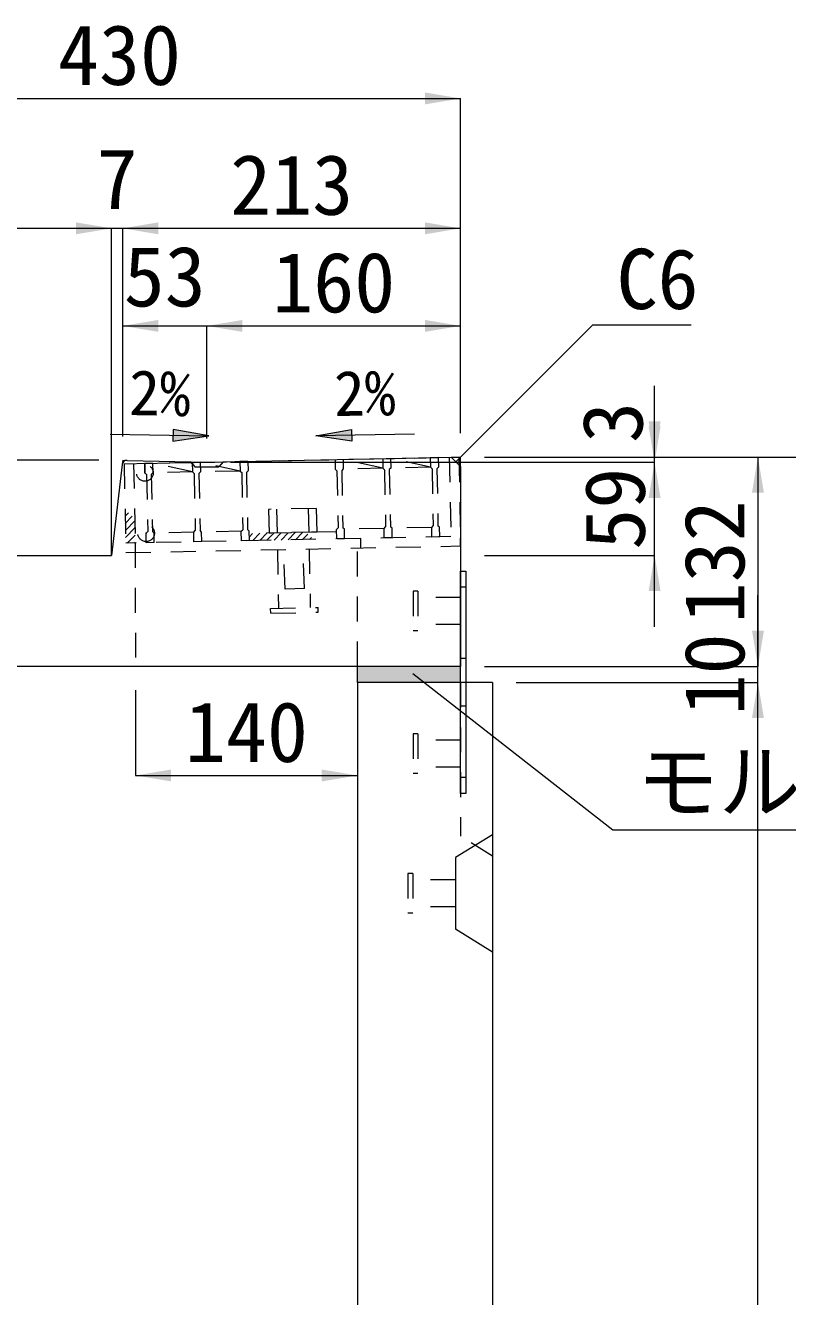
# Model space of a CAD drawing. Units: millimetres at full size; some dimension numbers follow another scale. Extents: x -3301 to 90699, y 107523 to 139162.
# Drawn here: x 16093 to 16573, y 111850 to 112652 of the extents above; entities that cross this region are included whole.
import ezdxf
from ezdxf.enums import TextEntityAlignment as Align

# ---------------------------------------------------------------- set-up
doc = ezdxf.new("R2010")
doc.units = ezdxf.units.MM
doc.header["$LTSCALE"] = 21
doc.header["$PDMODE"] = 32
doc.header["$PDSIZE"] = 10.5
doc.linetypes.add('USER1', pattern=[1.35, 0.75, -0.6])
for name, color, linetype, lineweight in [('0_2', 7, 'USER1', 9), ('寸法線', 7, 'Continuous', 9), ('引出線', 4, 'Continuous', 9), ('本体', 2, 'Continuous', 9), ('補助線', 8, 'Continuous', 13), ('ｲﾝｻｰﾄ', 3, 'USER1', 5), ('ｸﾞﾚｰﾁﾝｸﾞ', 7, 'USER1', 9)]:
    doc.layers.add(name, color=color, linetype=linetype, lineweight=lineweight)
doc.layers.add('ﾊｯﾁﾝｸﾞ', color=8, linetype='Continuous')
doc.styles.add('ＭＳ ゴシック', font='')
doc.styles.get('ＭＳ ゴシック').set_extended_font_data('MS Gothic')

# ---------------------------------------------------------------- blocks, each defined once
blk = doc.blocks.new('filled_arrow')
at = {"color": 0, "linetype": 'Continuous', "lineweight": -2}
blk.add_solid([(7.5, 1.25), (0, 0), (7.5, -1.25)], dxfattribs=at)

msp = doc.modelspace()

# ---------------------------------------------------------------- hatches: boundary and pattern name
at = {"layer": '引出線'}
for points in [[(16186.08, 112397.07), (16185.93, 112389.57), (16208.5, 112392.87)], [(16298.53, 112397.07), (16298.68, 112389.57), (16276.11, 112392.87)]]:
    msp.add_hatch(color=7, dxfattribs=at).paths.add_polyline_path(points)
at = {"layer": 'ｸﾞﾚｰﾁﾝｸﾞ'}
h = msp.add_hatch(dxfattribs=at)
h.set_pattern_fill('USER', color=256, style=0, pattern_type=2)
h.set_pattern_definition([(46.14576, (15631.14, 111997.79), (-2.28951, 2.19972), [75, -60])])
h.paths.add_polyline_path([(16155.2, 112375.33), (16161.2, 112375.45), (16162.2, 112325.46), (16156.2, 112325.34)])
h = msp.add_hatch(dxfattribs=at)
h.set_pattern_fill('USER', color=256, style=0, pattern_type=2)
h.set_pattern_definition([(46.14576, (15728.12, 111999.73), (-2.28951, 2.19972), [75, -60])])
h.paths.add_polyline_path([(16234.19, 112326.9), (16234.1, 112331.4), (16269.59, 112332.11), (16284.59, 112332.41), (16289.09, 112332.5), (16289.18, 112328), (16269.68, 112327.61)])
at = {"layer": 'ﾊｯﾁﾝｸﾞ'}
msp.add_hatch(color=256, dxfattribs=at).paths.add_polyline_path([(16302.31, 112247.57), (16302.31, 112237.57), (16367.31, 112237.57), (16367.31, 112247.57)])

# ---------------------------------------------------------------- linework, layer by layer
at = {"layer": '0_2'}
for p, q in [((16370.51, 112297.57), (16367.31, 112297.57)), ((16370.51, 112252.57), (16367.31, 112252.57)), ((16370.51, 112222.57), (16367.31, 112222.57)), ((16370.51, 112177.57), (16367.31, 112177.57))]:
    msp.add_line(p, q, dxfattribs=at)
at = {"layer": '0_2', "linetype": 'Continuous', "lineweight": 13}
msp.add_line((16302.31, 112237.57), (16302.31, 112247.57), dxfattribs=at)
at = {"layer": '0_2', "linetype": 'Continuous'}
msp.add_lwpolyline([(16367.31, 112167.57), (16367.31, 112307.57), (16370.51, 112307.57), (16370.51, 112167.57)], close=True, dxfattribs=at)
at = {"layer": '寸法線'}
for p, q in [((15937.31, 112605.66), (16367.31, 112605.66)), ((16367.31, 112394.57), (16367.31, 112605.66)), ((15937.31, 112523.78), (16147.31, 112523.78)), ((16102.31, 112523.78), (16199.32, 112523.78)), ((16147.31, 112332.57), (16147.31, 112523.78)), ((16147.31, 112332.57), (16147.31, 112523.78)), ((16154.32, 112392.57), (16154.32, 112523.78)), ((16154.32, 112523.78), (16367.31, 112523.78)), ((16154.32, 112392.57), (16154.32, 112523.78)), ((16367.31, 112394.57), (16367.31, 112523.78)), ((16154.32, 112462.27), (16252.3, 112462.27)), ((16154.32, 112392.57), (16154.32, 112462.27)), ((16207.3, 112391.37), (16207.3, 112462.27)), ((16207.3, 112462.27), (16367.31, 112462.27)), ((16207.3, 112391.37), (16207.3, 112462.27)), ((16367.31, 112394.57), (16367.31, 112462.27)), ((16489.54, 112331.37), (16489.54, 112424.57)), ((16489.54, 112272.57), (16489.54, 112421.37)), ((16139.32, 112377.57), (15647.2, 112377.57)), ((16222.3, 112376.37), (16489.54, 112376.37)), ((16222.3, 112376.37), (16489.54, 112376.37)), ((16382.31, 112379.57), (16554.67, 112379.57)), ((16382.31, 112379.57), (16639.77, 112379.57)), ((16382.31, 112379.57), (16489.54, 112379.57)), ((16554.67, 112379.57), (16554.67, 112247.57)), ((16382.31, 112317.57), (16489.54, 112317.57)), ((16554.67, 112192.57), (16554.67, 112292.57)), ((16382.31, 112247.57), (16554.67, 112247.57)), ((16382.31, 112247.57), (16554.67, 112247.57)), ((16162.31, 112232.57), (16162.31, 112178.88)), ((16302.31, 112232.57), (16302.31, 112178.88)), ((16402.31, 112237.57), (16554.67, 112237.57)), ((16402.31, 112237.57), (16554.67, 112237.57)), ((16554.67, 111187.57), (16554.67, 112237.57)), ((16162.31, 112178.88), (16302.31, 112178.88))]:
    msp.add_line(p, q, dxfattribs=at)
at = {"layer": '引出線', "color": 7}
for p, q in [((16146.4, 112394.11), (16208.5, 112392.87)), ((16338.22, 112394.11), (16276.11, 112392.87))]:
    msp.add_line(p, q, dxfattribs=at)
at = {"layer": '引出線'}
for points in [[(16364.31, 112376.65), (16450.55, 112462.89), (16512.66, 112462.89)], [(16337.22, 112243.25), (16463.15, 112144.57), (16678.97, 112144.57)]]:
    msp.add_lwpolyline(points, dxfattribs=at)
at = {"layer": '引出線', "color": 7, "lineweight": 13}
for points in [[(16186.08, 112397.07), (16185.93, 112389.57), (16208.5, 112392.87)], [(16298.53, 112397.07), (16298.68, 112389.57), (16276.11, 112392.87)]]:
    msp.add_lwpolyline(points, close=True, dxfattribs=at)
at = {"layer": '本体', "lineweight": 20}
for p, q in [((16154.01, 112374.86), (16147.31, 112317.57)), ((16157.05, 112377.51), (16207.3, 112376.37)), ((16207.3, 112376.37), (16361.31, 112379.45)), ((16367.31, 112373.57), (16361.31, 112379.45)), ((16367.31, 112373.57), (16367.31, 112247.57)), ((15943.31, 112317.57), (16147.31, 112317.57)), ((16367.31, 112247.57), (15937.31, 112247.57)), ((16302.31, 112237.57), (16302.31, 111708.1)), ((16387.31, 112237.57), (16302.31, 112237.57)), ((16387.31, 112237.57), (16387.31, 111187.57))]:
    msp.add_line(p, q, dxfattribs=at)
at = {"layer": '本体', "linetype": 'USER1'}
for p, q in [((16196.99, 112376.58), (16199.81, 112373.52)), ((16217.62, 112376.58), (16214.81, 112373.52)), ((16199.81, 112373.52), (16214.81, 112373.52)), ((16302.31, 112247.57), (16302.31, 112328.4)), ((16162.2, 112325.59), (16162.31, 112247.57)), ((16367.31, 112237.57), (16367.31, 112140.57)), ((16387.31, 112128.06), (16367.31, 112140.57))]:
    msp.add_line(p, q, dxfattribs=at)
at = {"layer": '本体'}
for p, q in [((16387.31, 112141.56), (16364.11, 112127.07)), ((16364.11, 112127.07), (16364.11, 112082.07)), ((16387.31, 112067.56), (16364.11, 112082.07))]:
    msp.add_line(p, q, dxfattribs=at)
at = {"layer": '本体', "lineweight": 20}
msp.add_arc((16156.99, 112374.51), 3, 88.70243, 173.33014, dxfattribs=at)
at = {"layer": '補助線'}
for p, q in [((16147.31, 112317.57), (16147.31, 112377.57)), ((16367.31, 112373.57), (16367.31, 112379.57))]:
    msp.add_line(p, q, dxfattribs=at)
at = {"layer": '補助線', "lineweight": 20}
for p, q in [((16154.32, 112377.57), (16154.01, 112374.86)), ((16154.32, 112377.57), (16157.05, 112377.51)), ((16361.31, 112379.45), (16367.31, 112379.57))]:
    msp.add_line(p, q, dxfattribs=at)
at = {"layer": 'ｲﾝｻｰﾄ'}
for p, q in [((16340.31, 112295.07), (16337.31, 112295.07)), ((16337.31, 112295.07), (16337.31, 112270.07)), ((16340.31, 112295.07), (16340.31, 112270.07)), ((16367.31, 112291.07), (16340.31, 112291.07)), ((16367.31, 112291.07), (16367.31, 112274.07)), ((16340.31, 112270.07), (16337.31, 112270.07)), ((16367.31, 112274.07), (16340.31, 112274.07)), ((16337.3, 112205.07), (16337.3, 112180.07)), ((16340.31, 112205.07), (16337.3, 112205.07)), ((16340.31, 112205.07), (16340.31, 112180.07)), ((16367.31, 112201.07), (16340.31, 112201.07)), ((16367.31, 112184.07), (16340.31, 112184.07)), ((16340.31, 112180.07), (16337.3, 112180.07)), ((16334.1, 112117.07), (16334.1, 112092.07)), ((16337.1, 112117.07), (16334.1, 112117.07)), ((16337.1, 112117.07), (16337.1, 112092.07)), ((16364.11, 112113.07), (16337.1, 112113.07)), ((16364.11, 112096.07), (16337.1, 112096.07)), ((16337.1, 112092.07), (16334.1, 112092.07))]:
    msp.add_line(p, q, dxfattribs=at)
at = {"layer": 'ｸﾞﾚｰﾁﾝｸﾞ'}
for p, q in [((16155.2, 112375.33), (16366.16, 112379.55)), ((16155.2, 112375.33), (16156.32, 112319.34)), ((16161.2, 112375.45), (16162.2, 112325.46)), ((16168.2, 112375.59), (16353.16, 112379.29)), ((16173.2, 112375.69), (16168.2, 112375.59)), ((16173.2, 112375.69), (16168.2, 112375.59)), ((16173.2, 112375.69), (16168.2, 112375.59)), ((16168.32, 112369.59), (16168.2, 112375.59)), ((16168.2, 112375.59), (16168.32, 112369.59)), ((16168.2, 112375.59), (16168.32, 112369.59)), ((16168.2, 112375.59), (16168.32, 112369.59)), ((16168.2, 112375.59), (16168.32, 112369.59)), ((16168.2, 112375.59), (16168.32, 112369.59)), ((16168.2, 112375.59), (16168.32, 112369.59)), ((16198.32, 112370.19), (16173.2, 112375.69)), ((16173.2, 112375.69), (16173.32, 112369.69)), ((16173.2, 112375.69), (16173.32, 112369.69)), ((16173.2, 112375.69), (16173.32, 112369.69)), ((16203.19, 112376.29), (16198.2, 112376.19)), ((16203.19, 112376.29), (16198.2, 112376.19)), ((16203.19, 112376.29), (16198.2, 112376.19)), ((16198.2, 112376.19), (16198.32, 112370.19)), ((16198.2, 112376.19), (16198.32, 112370.19)), ((16198.2, 112376.19), (16198.32, 112370.19)), ((16228.31, 112370.79), (16203.19, 112376.29)), ((16203.19, 112376.29), (16203.31, 112370.29)), ((16203.19, 112376.29), (16203.31, 112370.29)), ((16203.19, 112376.29), (16203.31, 112370.29)), ((16233.19, 112376.89), (16228.19, 112376.79)), ((16233.19, 112376.89), (16228.19, 112376.79)), ((16233.19, 112376.89), (16228.19, 112376.79)), ((16228.19, 112376.79), (16228.31, 112370.79)), ((16228.19, 112376.79), (16228.31, 112370.79)), ((16228.19, 112376.79), (16228.31, 112370.79)), ((16233.19, 112376.89), (16233.31, 112370.89)), ((16233.19, 112376.89), (16233.31, 112370.89)), ((16233.19, 112376.89), (16233.31, 112370.89)), ((16288.18, 112377.99), (16288.3, 112371.99)), ((16288.18, 112377.99), (16288.3, 112371.99)), ((16288.18, 112377.99), (16288.3, 112371.99)), ((16293.18, 112378.09), (16293.3, 112372.09)), ((16293.18, 112378.09), (16293.3, 112372.09)), ((16293.18, 112378.09), (16293.3, 112372.09)), ((16318.29, 112372.59), (16293.18, 112378.09)), ((16318.17, 112378.59), (16318.29, 112372.59)), ((16318.17, 112378.59), (16318.29, 112372.59)), ((16318.17, 112378.59), (16318.29, 112372.59)), ((16323.17, 112378.69), (16323.29, 112372.69)), ((16323.17, 112378.69), (16323.29, 112372.69)), ((16323.17, 112378.69), (16323.29, 112372.69)), ((16348.29, 112373.19), (16323.17, 112378.69)), ((16353.16, 112379.29), (16348.17, 112379.19)), ((16353.16, 112379.29), (16348.17, 112379.19)), ((16353.16, 112379.29), (16348.17, 112379.19)), ((16348.17, 112379.19), (16348.29, 112373.19)), ((16348.17, 112379.19), (16348.29, 112373.19)), ((16348.17, 112379.19), (16348.29, 112373.19)), ((16353.16, 112379.29), (16353.28, 112373.29)), ((16353.16, 112379.29), (16353.28, 112373.29)), ((16353.16, 112379.29), (16353.28, 112373.29)), ((16360.16, 112379.43), (16361.16, 112329.44)), ((16366.16, 112379.55), (16367.28, 112323.56)), ((16168.32, 112369.59), (16169.34, 112368.61)), ((16168.32, 112369.59), (16169.34, 112368.61)), ((16168.32, 112369.59), (16169.34, 112368.61)), ((16169.34, 112368.61), (16170.06, 112332.62)), ((16169.34, 112368.61), (16170.06, 112332.62)), ((16169.34, 112368.61), (16170.06, 112332.62)), ((16173.32, 112369.69), (16172.34, 112368.67)), ((16173.32, 112369.69), (16172.34, 112368.67)), ((16173.32, 112369.69), (16172.34, 112368.67)), ((16172.34, 112368.67), (16173.06, 112332.68)), ((16172.34, 112368.67), (16173.06, 112332.68)), ((16172.34, 112368.67), (16173.06, 112332.68)), ((16198.32, 112370.19), (16173.32, 112369.69)), ((16198.32, 112370.19), (16199.34, 112369.21)), ((16198.32, 112370.19), (16199.34, 112369.21)), ((16198.32, 112370.19), (16199.34, 112369.21)), ((16199.34, 112369.21), (16200.06, 112333.22)), ((16199.34, 112369.21), (16200.06, 112333.22)), ((16199.34, 112369.21), (16200.06, 112333.22)), ((16203.31, 112370.29), (16202.33, 112369.27)), ((16203.31, 112370.29), (16202.33, 112369.27)), ((16203.31, 112370.29), (16202.33, 112369.27)), ((16202.33, 112369.27), (16203.05, 112333.28)), ((16202.33, 112369.27), (16203.05, 112333.28)), ((16202.33, 112369.27), (16203.05, 112333.28)), ((16228.31, 112370.79), (16203.31, 112370.29)), ((16228.31, 112370.79), (16229.33, 112369.81)), ((16228.31, 112370.79), (16229.33, 112369.81)), ((16228.31, 112370.79), (16229.33, 112369.81)), ((16229.33, 112369.81), (16230.05, 112333.82)), ((16229.33, 112369.81), (16230.05, 112333.82)), ((16229.33, 112369.81), (16230.05, 112333.82)), ((16233.31, 112370.89), (16232.33, 112369.87)), ((16233.31, 112370.89), (16232.33, 112369.87)), ((16233.31, 112370.89), (16232.33, 112369.87)), ((16232.33, 112369.87), (16233.05, 112333.88)), ((16232.33, 112369.87), (16233.05, 112333.88)), ((16232.33, 112369.87), (16233.05, 112333.88)), ((16288.3, 112371.99), (16289.32, 112371.01)), ((16288.3, 112371.99), (16289.32, 112371.01)), ((16288.3, 112371.99), (16289.32, 112371.01)), ((16289.32, 112371.01), (16290.04, 112335.02)), ((16289.32, 112371.01), (16290.04, 112335.02)), ((16289.32, 112371.01), (16290.04, 112335.02)), ((16293.3, 112372.09), (16292.32, 112371.07)), ((16293.3, 112372.09), (16292.32, 112371.07)), ((16293.3, 112372.09), (16292.32, 112371.07)), ((16292.32, 112371.07), (16293.04, 112335.08)), ((16292.32, 112371.07), (16293.04, 112335.08)), ((16292.32, 112371.07), (16293.04, 112335.08)), ((16318.29, 112372.59), (16293.3, 112372.09)), ((16318.29, 112372.59), (16319.31, 112371.61)), ((16318.29, 112372.59), (16319.31, 112371.61)), ((16318.29, 112372.59), (16319.31, 112371.61)), ((16319.31, 112371.61), (16320.03, 112335.62)), ((16319.31, 112371.61), (16320.03, 112335.62)), ((16319.31, 112371.61), (16320.03, 112335.62)), ((16323.29, 112372.69), (16322.31, 112371.67)), ((16323.29, 112372.69), (16322.31, 112371.67)), ((16323.29, 112372.69), (16322.31, 112371.67)), ((16322.31, 112371.67), (16323.03, 112335.68)), ((16322.31, 112371.67), (16323.03, 112335.68)), ((16322.31, 112371.67), (16323.03, 112335.68)), ((16348.29, 112373.19), (16323.29, 112372.69)), ((16348.29, 112373.19), (16349.31, 112372.21)), ((16348.29, 112373.19), (16349.31, 112372.21)), ((16348.29, 112373.19), (16349.31, 112372.21)), ((16349.31, 112372.21), (16350.03, 112336.22)), ((16349.31, 112372.21), (16350.03, 112336.22)), ((16349.31, 112372.21), (16350.03, 112336.22)), ((16353.28, 112373.29), (16352.3, 112372.27)), ((16353.28, 112373.29), (16352.3, 112372.27)), ((16353.28, 112373.29), (16352.3, 112372.27)), ((16352.3, 112372.27), (16353.02, 112336.28)), ((16352.3, 112372.27), (16353.02, 112336.28)), ((16352.3, 112372.27), (16353.02, 112336.28)), ((16276.29, 112347.24), (16246.3, 112346.64)), ((16246.3, 112346.64), (16246.6, 112331.65)), ((16251.3, 112346.74), (16251.59, 112331.75)), ((16271.29, 112347.14), (16271.59, 112332.15)), ((16276.29, 112347.24), (16276.59, 112332.25)), ((16289.06, 112334), (16290.04, 112335.02)), ((16289.06, 112334), (16290.04, 112335.02)), ((16289.06, 112334), (16290.04, 112335.02)), ((16289.18, 112328), (16289.06, 112334)), ((16289.18, 112328), (16289.06, 112334)), ((16289.18, 112328), (16289.06, 112334)), ((16294.06, 112334.1), (16293.04, 112335.08)), ((16294.06, 112334.1), (16293.04, 112335.08)), ((16294.06, 112334.1), (16293.04, 112335.08)), ((16319.05, 112334.6), (16294.06, 112334.1)), ((16294.18, 112328.1), (16294.06, 112334.1)), ((16294.18, 112328.1), (16294.06, 112334.1)), ((16294.18, 112328.1), (16294.06, 112334.1)), ((16319.05, 112334.6), (16320.03, 112335.62)), ((16319.05, 112334.6), (16320.03, 112335.62)), ((16319.05, 112334.6), (16320.03, 112335.62)), ((16319.17, 112328.6), (16319.05, 112334.6)), ((16319.17, 112328.6), (16319.05, 112334.6)), ((16319.17, 112328.6), (16319.05, 112334.6)), ((16324.05, 112334.7), (16323.03, 112335.68)), ((16324.05, 112334.7), (16323.03, 112335.68)), ((16324.05, 112334.7), (16323.03, 112335.68)), ((16349.05, 112335.2), (16324.05, 112334.7)), ((16324.17, 112328.7), (16324.05, 112334.7)), ((16324.17, 112328.7), (16324.05, 112334.7)), ((16324.17, 112328.7), (16324.05, 112334.7)), ((16349.05, 112335.2), (16350.03, 112336.22)), ((16349.05, 112335.2), (16350.03, 112336.22)), ((16349.05, 112335.2), (16350.03, 112336.22)), ((16349.17, 112329.2), (16349.05, 112335.2)), ((16349.17, 112329.2), (16349.05, 112335.2)), ((16349.17, 112329.2), (16349.05, 112335.2)), ((16354.04, 112335.3), (16353.02, 112336.28)), ((16354.04, 112335.3), (16353.02, 112336.28)), ((16354.04, 112335.3), (16353.02, 112336.28)), ((16354.16, 112329.3), (16354.04, 112335.3)), ((16354.16, 112329.3), (16354.04, 112335.3)), ((16354.16, 112329.3), (16354.04, 112335.3)), ((16361.16, 112329.44), (16156.2, 112325.34)), ((16169.08, 112331.6), (16170.06, 112332.62)), ((16169.08, 112331.6), (16170.06, 112332.62)), ((16169.08, 112331.6), (16170.06, 112332.62)), ((16169.2, 112325.6), (16169.08, 112331.6)), ((16169.2, 112325.6), (16169.08, 112331.6)), ((16169.2, 112325.6), (16169.08, 112331.6)), ((16169.2, 112325.6), (16169.08, 112331.6)), ((16169.2, 112325.6), (16169.08, 112331.6)), ((16169.2, 112325.6), (16169.08, 112331.6)), ((16174.08, 112331.7), (16173.06, 112332.68)), ((16174.08, 112331.7), (16173.06, 112332.68)), ((16174.08, 112331.7), (16173.06, 112332.68)), ((16199.08, 112332.2), (16174.08, 112331.7)), ((16174.2, 112325.7), (16174.08, 112331.7)), ((16174.2, 112325.7), (16174.08, 112331.7)), ((16174.2, 112325.7), (16174.08, 112331.7)), ((16199.08, 112332.2), (16200.06, 112333.22)), ((16199.08, 112332.2), (16200.06, 112333.22)), ((16199.08, 112332.2), (16200.06, 112333.22)), ((16199.2, 112326.2), (16199.08, 112332.2)), ((16199.2, 112326.2), (16199.08, 112332.2)), ((16199.2, 112326.2), (16199.08, 112332.2)), ((16204.19, 112326.3), (16199.2, 112326.2)), ((16204.19, 112326.3), (16199.2, 112326.2)), ((16204.19, 112326.3), (16199.2, 112326.2)), ((16204.07, 112332.3), (16203.05, 112333.28)), ((16204.07, 112332.3), (16203.05, 112333.28)), ((16204.07, 112332.3), (16203.05, 112333.28)), ((16229.07, 112332.8), (16204.07, 112332.3)), ((16204.19, 112326.3), (16204.07, 112332.3)), ((16204.19, 112326.3), (16204.07, 112332.3)), ((16204.19, 112326.3), (16204.07, 112332.3)), ((16229.07, 112332.8), (16230.05, 112333.82)), ((16229.07, 112332.8), (16230.05, 112333.82)), ((16229.07, 112332.8), (16230.05, 112333.82)), ((16229.19, 112326.8), (16229.07, 112332.8)), ((16229.19, 112326.8), (16229.07, 112332.8)), ((16229.19, 112326.8), (16229.07, 112332.8)), ((16234.19, 112326.9), (16229.19, 112326.8)), ((16234.19, 112326.9), (16229.19, 112326.8)), ((16234.19, 112326.9), (16229.19, 112326.8)), ((16234.07, 112332.9), (16233.05, 112333.88)), ((16234.07, 112332.9), (16233.05, 112333.88)), ((16234.07, 112332.9), (16233.05, 112333.88)), ((16234.19, 112326.9), (16234.07, 112332.9)), ((16234.19, 112326.9), (16234.07, 112332.9)), ((16234.19, 112326.9), (16234.07, 112332.9)), ((16289.09, 112332.5), (16234.1, 112331.4)), ((16276.59, 112332.25), (16246.6, 112331.65)), ((16294.18, 112328.1), (16289.18, 112328)), ((16294.18, 112328.1), (16289.18, 112328)), ((16294.18, 112328.1), (16289.18, 112328)), ((16304.17, 112328.3), (16304.29, 112322.3)), ((16324.17, 112328.7), (16319.17, 112328.6)), ((16324.17, 112328.7), (16319.17, 112328.6)), ((16324.17, 112328.7), (16319.17, 112328.6)), ((16354.16, 112329.3), (16349.17, 112329.2)), ((16354.16, 112329.3), (16349.17, 112329.2)), ((16354.16, 112329.3), (16349.17, 112329.2)), ((16367.28, 112323.56), (16367.18, 112328.56)), ((16156.32, 112319.34), (16367.28, 112323.56)), ((16174.2, 112325.7), (16169.2, 112325.6)), ((16174.2, 112325.7), (16169.2, 112325.6)), ((16174.2, 112325.7), (16169.2, 112325.6)), ((16251.8, 112321.25), (16252.54, 112284.26)), ((16256.81, 112296.23), (16255.81, 112321.21)), ((16268.8, 112296.71), (16267.8, 112321.69)), ((16271.8, 112321.65), (16272.54, 112284.66)), ((16268.8, 112296.71), (16256.81, 112296.23)), ((16247.55, 112284.16), (16277.54, 112284.76)), ((16247.61, 112281.16), (16247.55, 112284.16)), ((16247.61, 112281.16), (16277.6, 112281.76)), ((16277.6, 112281.76), (16277.54, 112284.76))]:
    msp.add_line(p, q, dxfattribs=at)
for p in [(16168.32, 112369.59), (16169.08, 112331.6)]:
    msp.add_point(p, dxfattribs=at)

# ---------------------------------------------------------------- block references
at = {"layer": '寸法線', "xscale": 3, "yscale": 3}
for p, rotation in [((16367.31, 112605.66), 180), ((16147.31, 112523.78), 180), ((16147.31, 112523.78), 180), ((16367.31, 112523.78), 180), ((16367.31, 112462.27), 180), ((16489.54, 112379.57), 90), ((16489.54, 112376.37), 90), ((16489.54, 112376.37), 270), ((16554.67, 112379.57), 270), ((16489.54, 112317.57), 270), ((16554.67, 112247.57), 90), ((16554.67, 112247.57), 90), ((16554.67, 112237.57), 270), ((16554.67, 112237.57), 270), ((16302.31, 112178.88), 180)]:
    msp.add_blockref('filled_arrow', p, dxfattribs=dict(at, rotation=rotation))
for p in [(16154.32, 112523.78), (16154.32, 112523.78), (16154.32, 112462.27), (16207.3, 112462.27), (16207.3, 112462.27), (16162.31, 112178.88)]:
    msp.add_blockref('filled_arrow', p, dxfattribs=at)
at = {"layer": '引出線', "xscale": 0.075, "yscale": 0.075}
for p, rotation in [((16364.31, 112376.65), 45), ((16337.22, 112243.25), 321.9)]:
    msp.add_blockref('filled_arrow', p, dxfattribs=dict(at, rotation=rotation))

# ---------------------------------------------------------------- texts
at = {"layer": '寸法線', "style": 'ＭＳ ゴシック'}
for s, p in [('430', (16152.31, 112633.16)), ('7', (16150.82, 112555.03)), ('213', (16260.82, 112551.28)), ('53', (16180.81, 112493.52)), ('160', (16287.31, 112489.77)), ('140', (16232.31, 112206.38))]:
    msp.add_text(s, height=37.98, dxfattribs=at).set_placement(p, align=Align.MIDDLE_CENTER)
for s, height, rotation, p in [('2%', 28.48, 359, (16177.73, 112419.99)), ('2%', 28.48, 1, (16306.89, 112419.99)), ('3', 37.98, 90, (16463, 112401.45)), ('59', 37.98, 90, (16464.42, 112347.04)), ('132', 37.98, 90, (16527.17, 112313.57)), ('10', 37.98, 90, (16527.17, 112242.57))]:
    msp.add_text(s, height=height, rotation=rotation, dxfattribs=at).set_placement(p, align=Align.MIDDLE_CENTER)
at = {"layer": '引出線', "style": 'ＭＳ ゴシック'}
for s, p in [('C6', (16465.55, 112510.89)), ('モルタル', (16478.15, 112193.99))]:
    msp.add_text(s, height=37.98, dxfattribs=at).set_placement(p, align=Align.TOP_LEFT)

doc.saveas('drawing.dxf')
